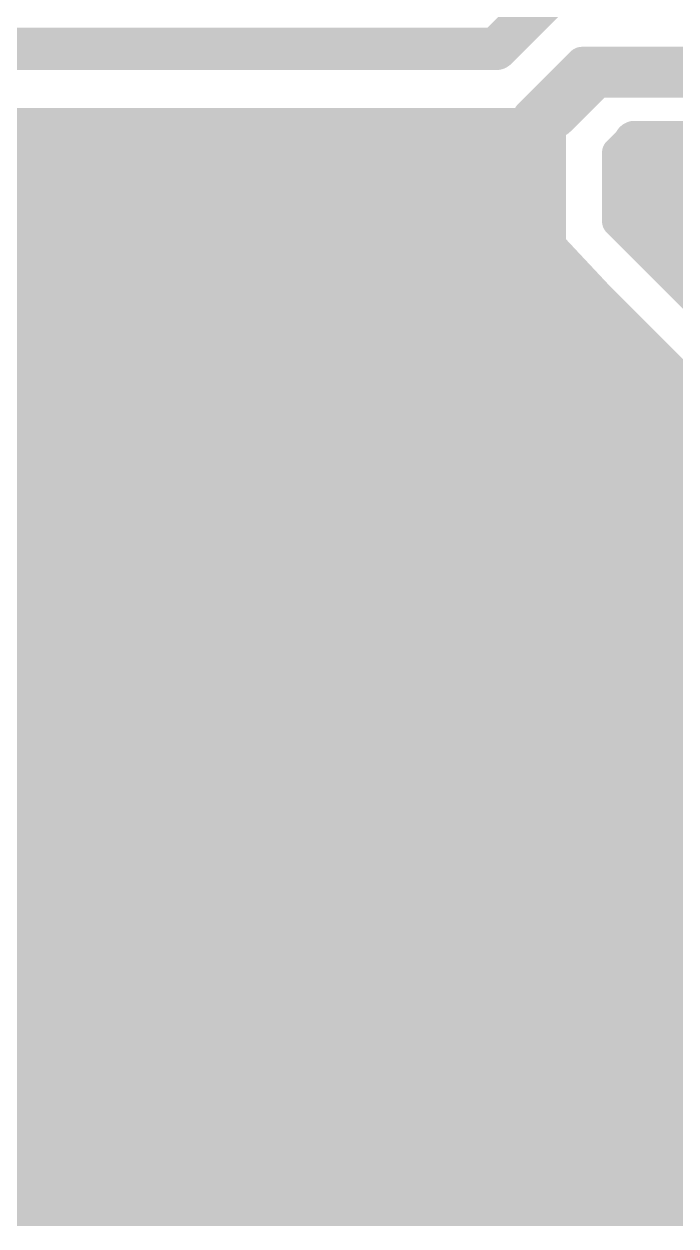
# Model space of a CAD drawing. Extents: x 13 to 23.9, y 0.2 to 11.6.
# Drawn here: x 16.99 to 17.606, y 0.237 to 1.374 of the extents above; entities that cross this region are included whole.
import ezdxf

# ---------------------------------------------------------------- set-up
doc = ezdxf.new("R2010")
doc.units = 0
doc.header["$MEASUREMENT"] = 0
doc.layers.add('BOTTOM', color=250, linetype='Continuous')
doc.layers.get('0').off()

# ---------------------------------------------------------------- blocks, each defined once
blk = doc.blocks.new('POLY_S7_L2_47679')
at = {"layer": 'BOTTOM'}
for points in [[(21.512, 20.85), (21.237, 20.262), (21.2, 20.887)], [(21.662, 20.725), (21.237, 20.262), (21.512, 20.85)], [(21.662, 20.612), (21.237, 20.262), (21.662, 20.725)], [(21.762, 20.5), (21.237, 20.262), (21.662, 20.612)], [(21.687, 20.262), (21.237, 20.262), (21.762, 20.5)]]:
    blk.add_solid(points, dxfattribs=at)
blk = doc.blocks.new('POLY_S7_L2_47662')
at = {"layer": 'BOTTOM'}
for points in [[(21.478, 21.096), (21.632, 20.869), (21.451, 21.072)], [(21.61, 21.096), (21.632, 20.869), (21.478, 21.096)], [(21.629, 21.074), (21.632, 20.869), (21.61, 21.096)], [(21.451, 21.072), (21.632, 20.869), (21.461, 21.015)], [(21.461, 21.015), (21.632, 20.869), (21.61, 20.861)]]:
    blk.add_solid(points, dxfattribs=at)
blk = doc.blocks.new('POLY_S5_L2_47661')
at = {"layer": 'BOTTOM'}
for points in [[(21.41, 21.11), (21.41, 20.996), (21.045, 21.112)], [(21.045, 21.112), (21.41, 20.996), (21.361, 20.78)], [(21.361, 20.78), (21.41, 20.996), (21.602, 20.791)]]:
    blk.add_solid(points, dxfattribs=at)
blk = doc.blocks.new('POLY_S7_L2_47668')
at = {"layer": 'BOTTOM'}
for points in [[(21.27, 20.341), (21.295, 20.297), (20.981, 20.357)], [(20.981, 20.357), (21.295, 20.297), (21.013, 20.089)], [(21.727, 20.087), (21.295, 20.297), (21.689, 20.322)], [(21.013, 20.089), (21.295, 20.297), (21.727, 20.087)]]:
    blk.add_solid(points, dxfattribs=at)
blk = doc.blocks.new('POLY_S12_L2_47685')
at = {"layer": 'BOTTOM'}
for points in [[(21.35, 20.862), (20.675, 20.862), (21.087, 21.1)], [(21.087, 21.1), (20.675, 20.862), (20.737, 21.1)], [(20.737, 21.1), (20.675, 20.862), (20.675, 21.037)], [(20.625, 21.037), (20.675, 20.862), (20.562, 20.987)], [(20.675, 21.037), (20.675, 20.862), (20.625, 21.037)], [(20.362, 20.987), (20.562, 20.987), (20.437, 20.912)], [(20.437, 20.912), (20.562, 20.987), (20.612, 20.912)], [(20.612, 20.912), (20.562, 20.987), (20.675, 20.862)], [(20.687, 20.812), (20.675, 20.862), (21.187, 20.712)], [(21.187, 20.712), (20.675, 20.862), (21.35, 20.862)]]:
    blk.add_solid(points, dxfattribs=at)
blk = doc.blocks.new('POLY_S12_L2_47659')
at = {"layer": 'BOTTOM'}
for points in [[(21.279, 20.709), (21.021, 20.339), (21.039, 20.95)], [(21.039, 20.95), (21.021, 20.339), (21.033, 20.877)], [(21.033, 20.877), (21.021, 20.339), (20.985, 20.823)], [(20.69, 20.823), (21.021, 20.339), (20.683, 20.45)], [(20.985, 20.823), (21.021, 20.339), (20.69, 20.823)], [(21.274, 20.327), (21.021, 20.339), (21.279, 20.709)], [(20.683, 20.45), (21.021, 20.339), (20.764, 20.375)], [(20.764, 20.375), (21.021, 20.339), (20.761, 20.134)], [(21.051, 20.082), (20.761, 20.134), (21.021, 20.339)], [(20.688, 20.082), (20.761, 20.134), (21.051, 20.082)]]:
    blk.add_solid(points, dxfattribs=at)
blk = doc.blocks.new('UNIT_DISC')
at = {"linetype": 'Continuous', "const_width": 0.5}
blk.add_lwpolyline([(0.25, 0, 1), (-0.25, 0, 1)], format="xyb", close=True, dxfattribs=at)
blk = doc.blocks.new('POLY_S5_L2_47660')
at = {"layer": 'BOTTOM'}
for points in [[(20.929, 20.986), (20.977, 20.876), (20.821, 20.882)], [(20.994, 20.985), (20.977, 20.876), (20.929, 20.986)], [(20.996, 20.902), (20.977, 20.876), (20.994, 20.985)]]:
    blk.add_solid(points, dxfattribs=at)

msp = doc.modelspace()

# ---------------------------------------------------------------- linework, layer by layer
at = {"layer": 'BOTTOM', "linetype": 'Continuous'}
for points, const_width in [([(17.4362, 1.3504), (17.4832, 1.3974)], 0.04), ([(16.7292, 1.3504), (17.3672, 1.3504)], 0.04), ([(17.2802, 1.3504), (17.4362, 1.3504)], 0.04), ([(17.4542, 1.2494), (17.5292, 1.3244)], 0.04), ([(17.4672, 1.2874), (17.5172, 1.3374)], 0.03), ([(17.4792, 1.2994), (17.5172, 1.3374)], 0.03), ([(17.4922, 1.2864), (17.5302, 1.3244)], 0.04), ([(17.5172, 1.3374), (17.6792, 1.3374)], 0.03), ([(17.5292, 1.3244), (17.5672, 1.3244)], 0.04), ([(17.5302, 1.3244), (17.7542, 1.3244)], 0.04), ([(16.8292, 1.2744), (17.4672, 1.2744)], 0.04), ([(17.1422, 1.2744), (17.4542, 0.9624)], 0.03), ([(17.3672, 1.2744), (17.4672, 1.2744)], 0.04), ([(17.4792, 1.1744), (17.4792, 1.2744)], 0.04), ([(17.5512, 1.2524), (17.5662, 1.2674)], 0.03), ([(17.5672, 1.1874), (17.5672, 1.2624)], 0.04), ([(17.5662, 1.2674), (17.7012, 1.2674)], 0.03), ([(17.5662, 1.2674), (17.5742, 1.2674)], 0.03), ([(17.5512, 1.1874), (17.5512, 1.2524)], 0.03), ([(17.4672, 1.1744), (17.7542, 0.8874)], 0.04), ([(17.5512, 1.1874), (17.8032, 0.9354)], 0.03), ([(16.9132, 1.0524), (17.0172, 1.1564)], 0.024), ([(17.0172, 1.1564), (17.0282, 1.1564)], 0.024), ([(17.0172, 1.1564), (17.0822, 1.1564)], 0.024), ([(17.0822, 1.0754), (17.0822, 1.1564)], 0.024), ([(17.1252, 1.1224), (17.1262, 1.1224)], 0.026), ([(17.1252, 1.0514), (17.1252, 1.1224)], 0.026), ([(17.1262, 1.1224), (17.3692, 0.8794)], 0.026), ([(17.0592, 1.0524), (17.0822, 1.0754)], 0.024), ([(16.7932, 1.0524), (17.0592, 1.0524)], 0.024), ([(17.0742, 1.0004), (17.1252, 1.0514)], 0.026), ([(16.7802, 1.0004), (17.0742, 1.0004)], 0.026), ([(17.3672, 0.5744), (17.3672, 0.8744)], 0.03), ([(17.3672, 0.7524), (17.3962, 0.7234)], 0.026), ([(17.3172, 0.7244), (17.5672, 0.7244)], 0.03), ([(17.5172, 0.7244), (17.7542, 0.7244)], 0.03), ([(17.3692, 0.6934), (17.4002, 0.7244)], 0.026), ([(17.3962, 0.7234), (17.4882, 0.7234)], 0.026), ([(17.4002, 0.7244), (17.4292, 0.7244)], 0.026), ([(17.3672, 0.4994), (17.3672, 0.5874)], 0.03), ([(17.3672, 0.4994), (17.4042, 0.4624)], 0.03), ([(17.3922, 0.4744), (17.5292, 0.4744)], 0.03), ([(17.4672, 0.4744), (17.7542, 0.4744)], 0.03), ([(17.0172, 0.2624), (17.0172, 0.3494)], 0.04), ([(14.2672, 0.2624), (21.7042, 0.2624)], 0.05), ([(14.8802, 0.2624), (21.1672, 0.2624)], 0.05)]:
    msp.add_lwpolyline(points, dxfattribs=dict(at, const_width=const_width))

# ---------------------------------------------------------------- block references
for name in ['POLY_S5_L2_47661', 'POLY_S12_L2_47685', 'POLY_S7_L2_47662', 'POLY_S5_L2_47660', 'POLY_S12_L2_47659', 'POLY_S7_L2_47679', 'POLY_S7_L2_47668']:
    msp.add_blockref(name, (-3.9078, -19.8256))
at = {"layer": 'BOTTOM'}
for p, xscale, yscale, zscale in [((17.2802, 1.3504), 0.03999999999999915, 0.03999999999999915, 0.04), ((17.3672, 1.3504), 0.03999999999999915, 0.03999999999999915, 0.04), ((17.4362, 1.3504), 0.03999999999999915, 0.03999999999999915, 0.04), ((17.4362, 1.3504), 0.03999999999999915, 0.03999999999999915, 0.04), ((17.5172, 1.3374), 0.03000000000000114, 0.03000000000000114, 0.03), ((17.5172, 1.3374), 0.03000000000000114, 0.03000000000000114, 0.03), ((17.5172, 1.3374), 0.03000000000000114, 0.03000000000000114, 0.03), ((17.5292, 1.3244), 0.03999999999999915, 0.03999999999999915, 0.04), ((17.5292, 1.3244), 0.03999999999999915, 0.03999999999999915, 0.04), ((17.5302, 1.3244), 0.03999999999999915, 0.03999999999999915, 0.04), ((17.5302, 1.3244), 0.03999999999999915, 0.03999999999999915, 0.04), ((17.5672, 1.3244), 0.03999999999999915, 0.03999999999999915, 0.04), ((17.4792, 1.2994), 0.03000000000000114, 0.03000000000000114, 0.03), ((17.4672, 1.2874), 0.03000000000000114, 0.03000000000000114, 0.03), ((17.4922, 1.2864), 0.03999999999999915, 0.03999999999999915, 0.04), ((17.1422, 1.2744), 0.03000000000000114, 0.03000000000000114, 0.03), ((17.3672, 1.2744), 0.03999999999999915, 0.03999999999999915, 0.04), ((17.4672, 1.2744), 0.03999999999999915, 0.03999999999999915, 0.04), ((17.4672, 1.2744), 0.03999999999999915, 0.03999999999999915, 0.04), ((17.4792, 1.2744), 0.03999999999999915, 0.03999999999999915, 0.04), ((17.5672, 1.2624), 0.03999999999999915, 0.03999999999999915, 0.04), ((17.5662, 1.2674), 0.03000000000000114, 0.03000000000000114, 0.03), ((17.5662, 1.2674), 0.03000000000000114, 0.03000000000000114, 0.03), ((17.5662, 1.2674), 0.03000000000000114, 0.03000000000000114, 0.03), ((17.5742, 1.2674), 0.03000000000000114, 0.03000000000000114, 0.03), ((17.4542, 1.2494), 0.03999999999999915, 0.03999999999999915, 0.04), ((17.5512, 1.2524), 0.03000000000000114, 0.03000000000000114, 0.03), ((17.5512, 1.2524), 0.03000000000000114, 0.03000000000000114, 0.03), ((17.5672, 1.1874), 0.03999999999999915, 0.03999999999999915, 0.04), ((17.4672, 1.1744), 0.03999999999999915, 0.03999999999999915, 0.04), ((17.4792, 1.1744), 0.03999999999999915, 0.03999999999999915, 0.04), ((17.5512, 1.1874), 0.03000000000000114, 0.03000000000000114, 0.03), ((17.5512, 1.1874), 0.03000000000000114, 0.03000000000000114, 0.03), ((17.0172, 1.1564), 0.02400000000000091, 0.02400000000000091, 0.024), ((17.0172, 1.1564), 0.02400000000000091, 0.02400000000000091, 0.024), ((17.0172, 1.1564), 0.02400000000000091, 0.02400000000000091, 0.024), ((17.0282, 1.1564), 0.02400000000000091, 0.02400000000000091, 0.024), ((17.0822, 1.1564), 0.02400000000000091, 0.02400000000000091, 0.024), ((17.0822, 1.1564), 0.02400000000000091, 0.02400000000000091, 0.024), ((17.1252, 1.1224), 0.0259999999999998, 0.0259999999999998, 0.026), ((17.1252, 1.1224), 0.0259999999999998, 0.0259999999999998, 0.026), ((17.1262, 1.1224), 0.0259999999999998, 0.0259999999999998, 0.026), ((17.1262, 1.1224), 0.0259999999999998, 0.0259999999999998, 0.026), ((17.0822, 1.0754), 0.02400000000000091, 0.02400000000000091, 0.024), ((17.0822, 1.0754), 0.02400000000000091, 0.02400000000000091, 0.024), ((17.0592, 1.0524), 0.02400000000000091, 0.02400000000000091, 0.024), ((17.0592, 1.0524), 0.02400000000000091, 0.02400000000000091, 0.024), ((17.1252, 1.0514), 0.0259999999999998, 0.0259999999999998, 0.026), ((17.1252, 1.0514), 0.0259999999999998, 0.0259999999999998, 0.026), ((17.0742, 1.0004), 0.0259999999999998, 0.0259999999999998, 0.026), ((17.0742, 1.0004), 0.0259999999999998, 0.0259999999999998, 0.026), ((17.4542, 0.9624), 0.03000000000000114, 0.03000000000000114, 0.03), ((17.3672, 0.8744), 0.03000000000000114, 0.03000000000000114, 0.03), ((17.3692, 0.8794), 0.0259999999999998, 0.0259999999999998, 0.026), ((17.3672, 0.7524), 0.0259999999999998, 0.0259999999999998, 0.026), ((17.3172, 0.7244), 0.03000000000000114, 0.03000000000000114, 0.03), ((17.5172, 0.7244), 0.03000000000000114, 0.03000000000000114, 0.03), ((17.5672, 0.7244), 0.03000000000000114, 0.03000000000000114, 0.03), ((17.3962, 0.7234), 0.0259999999999998, 0.0259999999999998, 0.026), ((17.3962, 0.7234), 0.0259999999999998, 0.0259999999999998, 0.026), ((17.4002, 0.7244), 0.0259999999999998, 0.0259999999999998, 0.026), ((17.4002, 0.7244), 0.0259999999999998, 0.0259999999999998, 0.026), ((17.4292, 0.7244), 0.0259999999999998, 0.0259999999999998, 0.026), ((17.4882, 0.7234), 0.0259999999999998, 0.0259999999999998, 0.026), ((17.3692, 0.6934), 0.0259999999999998, 0.0259999999999998, 0.026), ((17.3672, 0.5874), 0.03000000000000114, 0.03000000000000114, 0.03), ((17.3672, 0.5744), 0.03000000000000114, 0.03000000000000114, 0.03), ((17.3672, 0.4994), 0.03000000000000114, 0.03000000000000114, 0.03), ((17.3672, 0.4994), 0.03000000000000114, 0.03000000000000114, 0.03), ((17.3922, 0.4744), 0.03000000000000114, 0.03000000000000114, 0.03), ((17.4672, 0.4744), 0.03000000000000114, 0.03000000000000114, 0.03), ((17.5292, 0.4744), 0.03000000000000114, 0.03000000000000114, 0.03), ((17.4042, 0.4624), 0.03000000000000114, 0.03000000000000114, 0.03), ((17.0172, 0.3494), 0.03999999999999915, 0.03999999999999915, 0.04), ((17.0172, 0.2624), 0.03999999999999915, 0.03999999999999915, 0.04)]:
    msp.add_blockref('UNIT_DISC', p, dxfattribs=dict(at, xscale=xscale, yscale=yscale, zscale=zscale))

doc.saveas('drawing.dxf')
